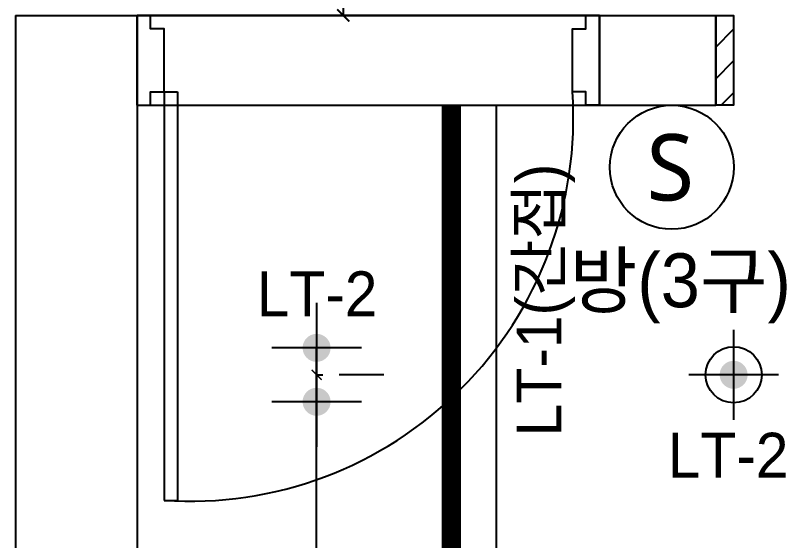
# Model space of a CAD drawing. Header units: inches. Extents: x 4138 to 127072, y -26315 to 43858.
# Drawn here: x 69969 to 71687, y 13544 to 14713 of the extents above; entities that cross this region are included whole.
import ezdxf
from ezdxf.enums import TextEntityAlignment as Align

# ---------------------------------------------------------------- set-up
doc = ezdxf.new("R2010")
doc.units = ezdxf.units.IN
doc.header["$LTSCALE"] = 50
doc.header["$MEASUREMENT"] = 0
doc.linetypes.add('HID', pattern=[2.3, 1.5, -0.8])
for name, color, linetype in [('0-LINE', 7, 'Continuous'), ('02-WAL', 2, 'Continuous'), ('03-WAL NEW', 3, 'Continuous'), ('06-LIGHT', 4, 'Continuous'), ('07-DIM', 5, 'Continuous'), ('RC-LIGHT', 7, 'Continuous'), ('도면층2', 2, 'Continuous'), ('도면층4', 4, 'Continuous'), ('도면층5', 5, 'Continuous'), ('설비', 7, 'Continuous')]:
    doc.layers.add(name, color=color, linetype=linetype)
doc.styles.get("Standard").update_dxf_attribs({"font": 'txt.shx', "bigfont": 'whgtxt.shx'})
doc.styles.add('YOURNAME', font='HY울릉도M.TTF')
doc.styles.add('코레일둥고', font='Korail_Round_Gothic_Medium.ttf')
doc.dimstyles.new('YOURNAME-50', dxfattribs={"dimscale": 50, "dimtxt": 1.8, "dimasz": 0.9, "dimexe": 1, "dimexo": 3, "dimgap": 0.7, "dimtad": 1, "dimdec": 0, "dimzin": 0, "dimdsep": 46, "dimtxsty": 'YOURNAME', "dimblk": 'ARCHTICK', "dimcen": 0, "dimclrd": 1, "dimclre": 1, "dimclrt": 7, "dimadec": 0, "dimazin": 0, "dimtfac": 1, "dimtdec": 0, "dimtix": 1, "dimtmove": 2, "dimatfit": 3, "dimldrblk": 'ARCHTICK', "dimfxl": 1, "dimtolj": 1, "dimtzin": 0, "dimarcsym": 0})
doc.dimstyles.new('YOURNAME-60', dxfattribs={"dimscale": 60, "dimtxt": 1.8, "dimasz": 0.9, "dimexe": 1, "dimexo": 3, "dimgap": 0.7, "dimtad": 1, "dimdec": 0, "dimzin": 0, "dimdsep": 46, "dimtxsty": 'YOURNAME', "dimblk": 'ARCHTICK', "dimcen": 0, "dimclrd": 1, "dimclre": 1, "dimclrt": 7, "dimadec": 0, "dimazin": 0, "dimtfac": 1, "dimtdec": 0, "dimtix": 1, "dimtmove": 2, "dimatfit": 3, "dimldrblk": 'ARCHTICK', "dimfxl": 1, "dimtolj": 1, "dimtzin": 0, "dimarcsym": 0})

# ---------------------------------------------------------------- blocks, each defined once
blk = doc.blocks.new('2DLSCL')
h = blk.add_hatch(color=256)
h.dxf.hatch_style = 1
edge = h.paths.add_edge_path()
edge.add_arc((36127.3, 44397.2), 26, 0, 360, ccw=False)
h = blk.add_hatch(color=256)
h.dxf.hatch_style = 1
edge = h.paths.add_edge_path()
edge.add_arc((36227.3, 44397.2), 26, 0, 360, ccw=False)
at = {"color": 1, "linetype": 'Continuous'}
for p, q in [((36127.3, 44480.5), (36127.3, 44313.9)), ((36227.3, 44480.5), (36227.3, 44313.9)), ((36210.6, 44397.2), (36044, 44397.2)), ((36310.6, 44397.2), (36144, 44397.2))]:
    blk.add_line(p, q, dxfattribs=at)
blk.add_lwpolyline([(36127.3, 44397.2), (36227.3, 44397.2), (36177.3, 44397.2), (36177.3, 44408.9)], dxfattribs=at)
blk = doc.blocks.new('hallogen')
h = blk.add_hatch(color=256)
h.dxf.hatch_style = 1
edge = h.paths.add_edge_path()
edge.add_arc((48591.7, 60854.3), 31.2, 0, 360, ccw=False)
at = {"color": 1, "linetype": 'Continuous'}
for p, q in [((48591.7, 60954.3), (48591.7, 60754.3)), ((48691.7, 60854.3), (48491.7, 60854.3))]:
    blk.add_line(p, q, dxfattribs=at)
at = {"color": 4, "linetype": 'Continuous'}
blk.add_circle((48591.7, 60854.3), 62.5, dxfattribs=at)
blk = doc.blocks.new('_ARCHTICK')
at = {"color": 0, "linetype": 'ByBlock', "const_width": 0.075}
blk.add_lwpolyline([(-0.25, -0.25), (0.25, 0.25)], dxfattribs=at)
blk = doc.blocks.new('*D275')
at = {"layer": '06-LIGHT', "color": 1, "lineweight": -2, "transparency": 16777216}
for p, q in [((70699.1, 15393), (70699.1, 14713)), ((70879.1, 15393), (70759.1, 15393)), ((70879.1, 14713), (70759.1, 14713))]:
    blk.add_line(p, q, dxfattribs=at)
at = {"layer": 'Defpoints', "color": 0, "transparency": 16777216}
for p in [(70699.1, 15393), (70699.1, 14713), (70699.1, 14713)]:
    blk.add_point(p, dxfattribs=at)
at = {"layer": '06-LIGHT', "color": 1, "lineweight": -2, "transparency": 16777216, "xscale": 54, "yscale": 54, "zscale": 54}
for p, rotation in [((70699.1, 15393), 90), ((70699.1, 14713), 270)]:
    blk.add_blockref('_ARCHTICK', p, dxfattribs=dict(at, rotation=rotation))
at = {"layer": '06-LIGHT', "color": 7, "transparency": 16777216, "insert": (70600.8, 15053), "char_height": 108, "attachment_point": 5, "rotation": 90, "style": 'YOURNAME'}
blk.add_mtext('\\A1;680', dxfattribs=at)
blk = doc.blocks.new('FLOOR')
at = {"layer": '02-WAL'}
for p, q in [((48224.7, 41074.3), (48224.7, 36912.3)), ((48224.7, 41074.3), (49784.7, 41074.3)), ((48495.7, 41074.3), (48495.7, 37238.3)), ((49525.7, 41074.3), (49525.7, 40874.3)), ((49784.7, 41074.3), (49784.7, 40874.3)), ((48495.7, 40874.3), (49784.7, 40874.3))]:
    blk.add_line(p, q, dxfattribs=at)
at = {"layer": '도면층2'}
for p, q in [((48495.7, 40874.3), (48495.7, 41074.3)), ((49525.7, 40874.3), (49525.7, 41074.3))]:
    blk.add_line(p, q, dxfattribs=at)
at = {"layer": '도면층4'}
for p, q in [((49525.7, 41074.3), (48495.7, 41074.3)), ((48495.7, 41074.3), (48495.7, 40874.3)), ((48495.7, 40874.3), (48495.7, 41074.3)), ((49525.7, 40874.3), (49525.7, 41074.3)), ((48555.7, 40904.3), (48555.7, 39994.3)), ((48555.7, 40904.3), (48585.7, 40904.3)), ((48585.7, 40904.3), (48585.7, 39994.8)), ((48495.7, 40874.3), (49525.7, 40874.3)), ((48555.7, 39994.3), (48585.7, 39994.3))]:
    blk.add_line(p, q, dxfattribs=at)
for points in [[(48495.7, 40874.3), (48525.7, 40874.3), (48525.7, 40904.3), (48555.7, 40904.3), (48555.7, 41044.3), (48525.7, 41044.3), (48525.7, 41074.3), (48495.7, 41074.3), (48495.7, 40874.3)], [(49525.7, 40874.3), (49495.7, 40874.3), (49495.7, 40904.3), (49465.7, 40904.3), (49465.7, 41044.3), (49495.7, 41044.3), (49495.7, 41074.3), (49525.7, 41074.3), (49525.7, 40874.3)]]:
    blk.add_lwpolyline(points, dxfattribs=at)
at = {"layer": '도면층5'}
blk.add_arc((48613.6, 40846.9), 854, 266.1116, 3.8534, dxfattribs=at)
blk = doc.blocks.new('ERER')
at = {"layer": '03-WAL NEW'}
h = blk.add_hatch(dxfattribs=at)
h.set_pattern_fill('_USER', color=256, scale=50, angle=45, pattern_type=0)
h.set_pattern_definition([(45, (-1e-11, -18420), (-35.35534, 35.35534), [])])
h.paths.add_polyline_path([(75584.7, 22654.3), (75624.7, 22654.3), (75624.7, 22454.3), (75584.7, 22454.3)])
blk.add_lwpolyline([(75584.7, 22654.3), (75624.7, 22654.3), (75624.7, 22454.3), (75584.7, 22454.3)], close=True, dxfattribs=at)
blk.add_blockref('FLOOR', (25800, -18420))
blk = doc.blocks.new('*D487')
at = {"layer": '07-DIM', "color": 1, "lineweight": -2, "transparency": 16777216}
for p, q in [((70639.9, 12785), (70639.9, 13913)), ((70789.9, 13913), (70689.9, 13913)), ((70489.9, 12785), (70589.9, 12785))]:
    blk.add_line(p, q, dxfattribs=at)
at = {"layer": 'Defpoints', "color": 0, "transparency": 16777216}
for p in [(70639.9, 13913), (70639.9, 13913), (70639.9, 12785)]:
    blk.add_point(p, dxfattribs=at)
at = {"layer": '07-DIM', "color": 1, "lineweight": -2, "transparency": 16777216, "xscale": 45, "yscale": 45, "zscale": 45}
for p, rotation in [((70639.9, 13913), 90), ((70639.9, 12785), 270)]:
    blk.add_blockref('_ARCHTICK', p, dxfattribs=dict(at, rotation=rotation))
at = {"layer": '07-DIM', "color": 7, "transparency": 16777216, "insert": (70558.1, 13349), "char_height": 90, "attachment_point": 5, "rotation": 90, "style": 'YOURNAME'}
blk.add_mtext('\\A1;1128', dxfattribs=at)
blk = doc.blocks.new('swich')
at = {"layer": '설비', "color": 140}
blk.add_circle((372828.6, -86554.1), 84, dxfattribs=at)
at = {"layer": '설비', "color": 140, "insert": (372858.7, -86509.1), "char_height": 90, "attachment_point": 3}
blk.add_mtext_dynamic_manual_height_columns('{\\fMalgun Gothic|b0|i0|c129|p50;S}', width=143.497, gutter_width=1, heights=[0], dxfattribs=at)

msp = doc.modelspace()

# ---------------------------------------------------------------- linework, layer by layer
at = {"layer": '06-LIGHT'}
msp.add_line((71039.9, 14513), (71039.9, 11057), dxfattribs=at)
at = {"layer": '06-LIGHT', "color": 10, "linetype": 'HID', "const_width": 43.2}
msp.add_lwpolyline([(70939.9, 14513), (70939.9, 11057)], dxfattribs=at)

# ---------------------------------------------------------------- block references
at = {"layer": '0-LINE'}
msp.add_blockref('ERER', (-4055.8, -7941.3), dxfattribs=at)
at = {"layer": '06-LIGHT', "xscale": -1.2, "yscale": 1.2, "zscale": 1.2, "rotation": 270}
msp.add_blockref('2DLSCL', (17363.2, -29499.8), dxfattribs=at)
at = {"layer": '06-LIGHT'}
msp.add_blockref('hallogen', (22977.2, -46941.3), dxfattribs=at)
at = {"layer": '설비', "color": 140, "xscale": 1.642857142857179, "yscale": 1.642857142857179, "zscale": 1.642857142857179}
msp.add_blockref('swich', (-541073.1, 156570.9), dxfattribs=at)

# ---------------------------------------------------------------- texts
at = {"layer": 'RC-LIGHT', "color": 140, "style": '코레일둥고'}
msp.add_text('방(3구)', height=120, dxfattribs=at).set_placement((71203.5, 14183.4), align=Align.TOP_LEFT)
at = {"layer": '설비', "color": 30, "style": '코레일둥고'}
msp.add_text('LT-1(간접)', height=100, rotation=90, dxfattribs=at).set_placement((71085.2, 13776), align=Align.TOP_LEFT)
for p in [(70506.4, 14143.3), (71422, 13784)]:
    msp.add_text('LT-2', height=100, dxfattribs=at).set_placement(p, align=Align.TOP_LEFT)

# ---------------------------------------------------------------- dimensions: what is measured, and where the dimension line sits
at = {"layer": '06-LIGHT'}
dim = msp.add_linear_dim(base=(70699.1, 14713), p1=(70699.1, 15393), p2=(70699.1, 14713), angle=90, dimstyle='YOURNAME-60', override={"dimfxl": 1.25}, dxfattribs=at)
dim.commit()
dim.dimension.update_dxf_attribs({"geometry": '*D275', "text_midpoint": (70600.8, 15053)})
at = {"layer": '07-DIM'}
dim = msp.add_linear_dim(base=(70639.9, 13913), p1=(70639.9, 12785), p2=(70639.9, 13913), angle=90, dimstyle='YOURNAME-50', dxfattribs=at)
dim.commit()
dim.dimension.update_dxf_attribs({"geometry": '*D487', "text_midpoint": (70558.1, 13349)})

doc.saveas('drawing.dxf')
